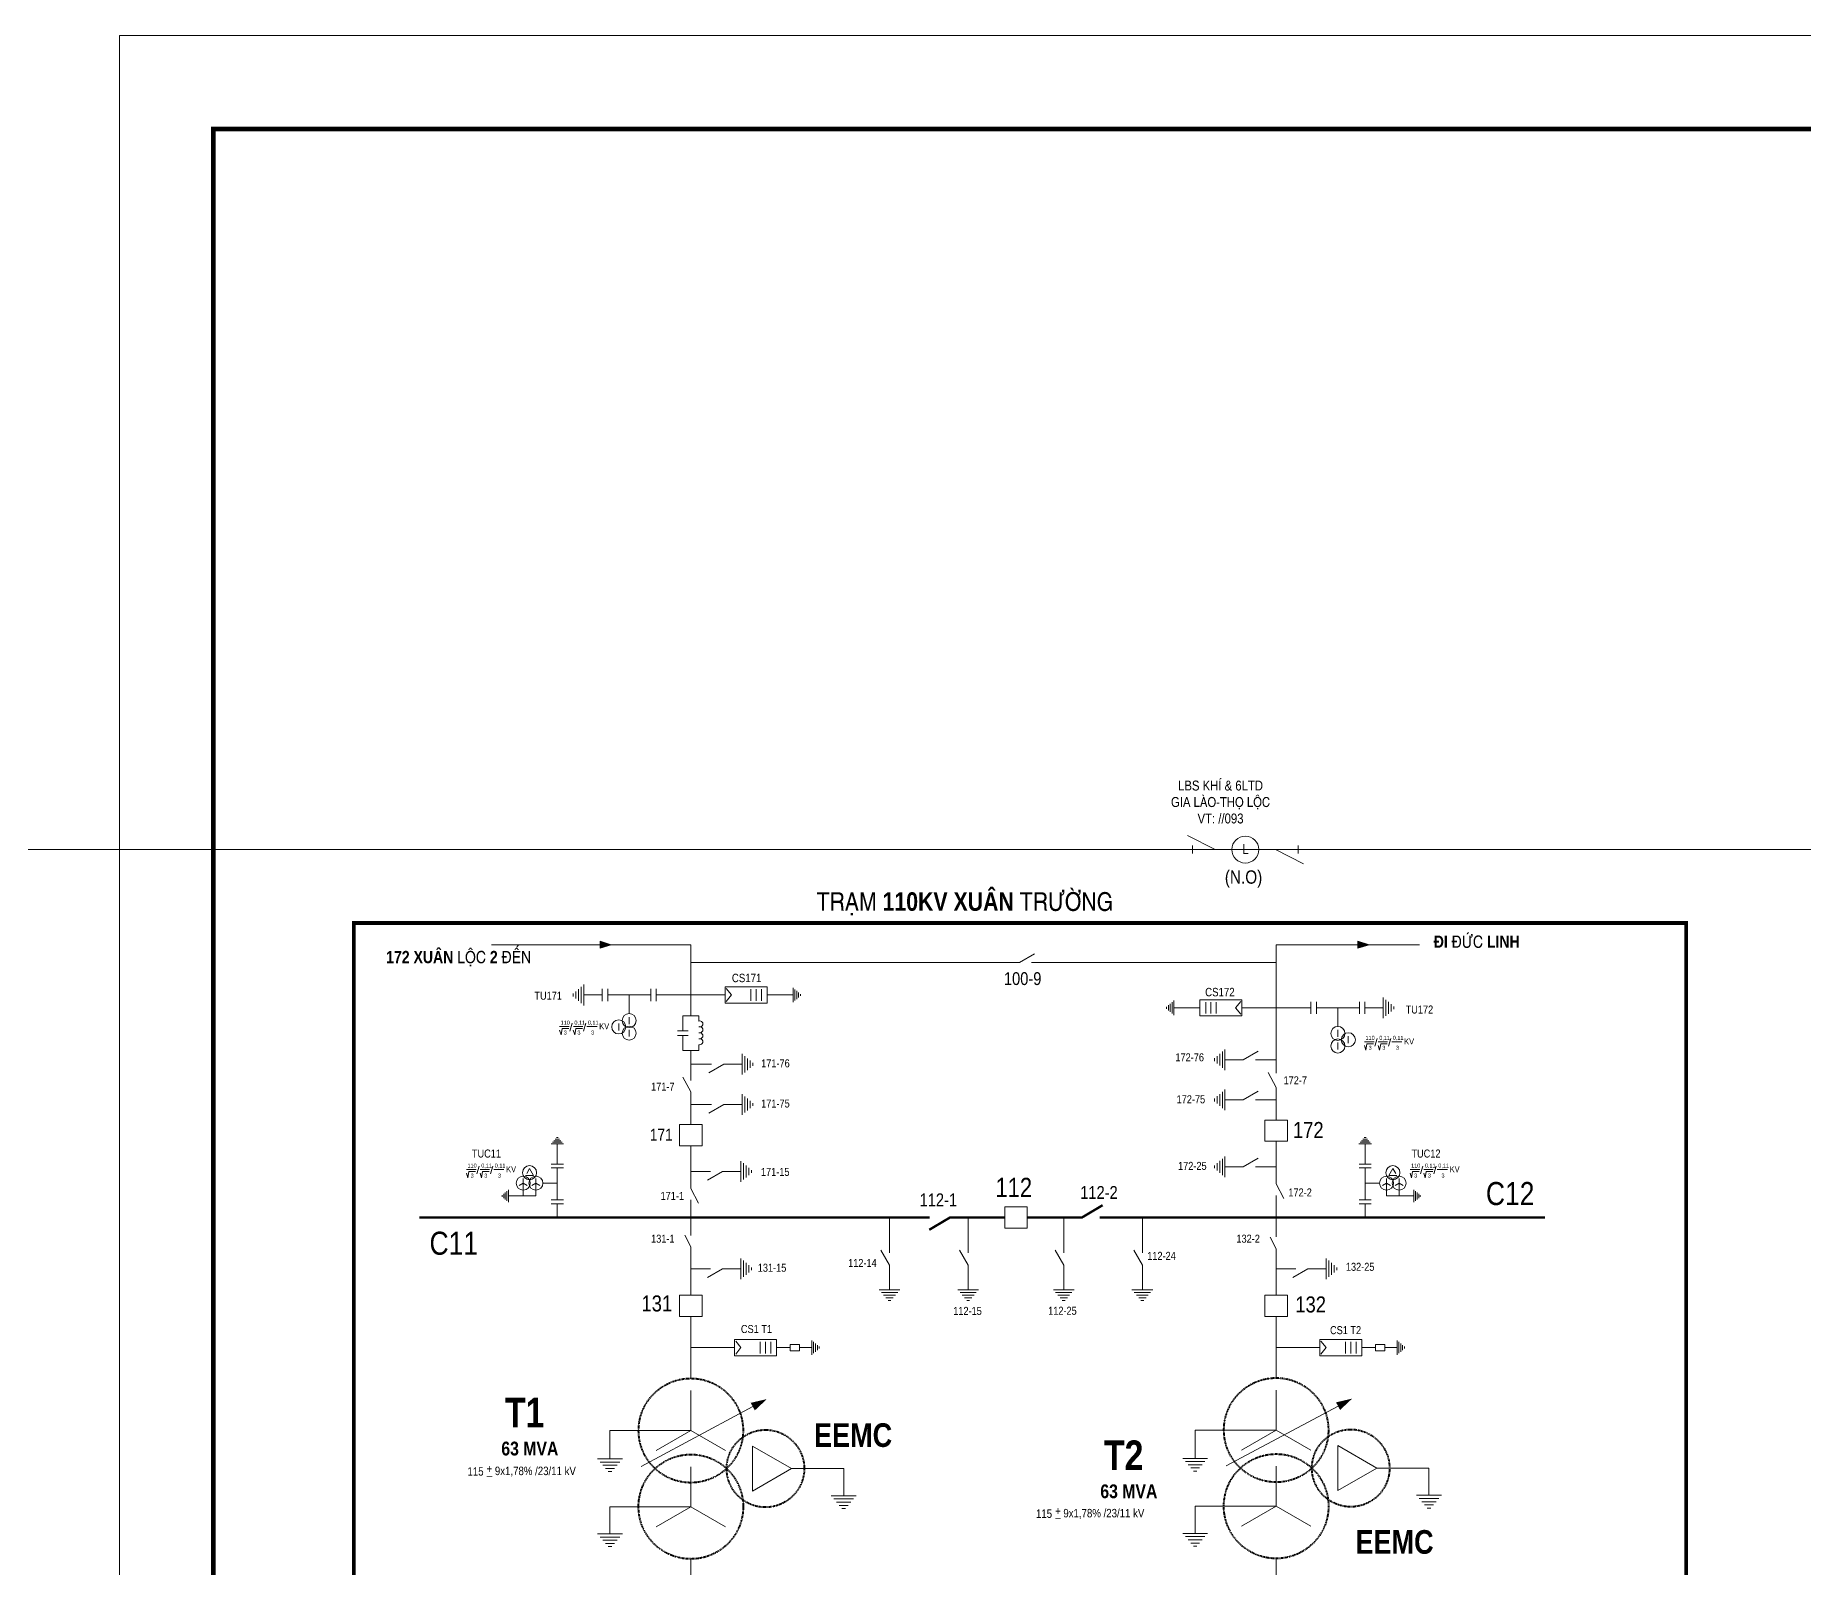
# Model space of a CAD drawing. Header units: inches. Extents: x 3694 to 9715, y -885 to 919.
# Drawn here: x 6742.3 to 7119.5, y 591.5 to 918.5 of the extents above; entities that cross this region are included whole.
import ezdxf
from ezdxf.enums import TextEntityAlignment as Align

# ---------------------------------------------------------------- set-up
doc = ezdxf.new("R2010")
doc.units = ezdxf.units.IN
doc.header["$LTSCALE"] = 0.2
doc.header["$MEASUREMENT"] = 0
doc.linetypes.add('DASHED', pattern=[0.75, 0.5, -0.25])
doc.layers.get('0').update_dxf_attribs({"lineweight": 5})
for name, color, linetype, lineweight in [('Day 110kV', 4, 'Continuous', 13), ('Day 22kV', 1, 'Continuous', 13), ('Khung', 7, 'Continuous', 13), ('Text', 7, 'Continuous', 9), ('Thiet bi', 3, 'Continuous', 9), ('Tuyen 471', 3, 'Continuous', 13), ('Tuyen 475', 6, 'Continuous', 13), ('Tuyen 480', 1, 'Continuous', 13)]:
    doc.layers.add(name, color=color, linetype=linetype, lineweight=lineweight)
doc.styles.add('V-H-C', font='VHELVCN_0.TTF')
doc.styles.add('V-H-C-B', font='VHELVCB_0.TTF')

# ---------------------------------------------------------------- blocks, each defined once
blk = doc.blocks.new('ALTD')
at = {"color": 0}
for points in [[(3.38, 1.08), (1.27, 0), (0, 0)], [(2.99, 0.31), (2.99, -0.31)], [(2.99, 0), (4.73, 0)]]:
    blk.add_lwpolyline(points, dxfattribs=at)
blk = doc.blocks.new('NOI DAT')
at = {"color": 0}
for points in [[(0.603, 0), (-0.603, 0)], [(-0.473, -0.154), (0.473, -0.154)], [(-0.343, -0.309), (0.343, -0.309)], [(-0.213, -0.463), (0.213, -0.463)], [(-0.083, -0.617), (0.083, -0.617)]]:
    blk.add_lwpolyline(points, dxfattribs=at)

msp = doc.modelspace()

# ---------------------------------------------------------------- hatches: boundary and pattern name
at = {"layer": 'Text', "linetype": 'Continuous'}
h = msp.add_hatch(color=0, dxfattribs=at)
h.paths.add_polyline_path([(6862.75, 725.19), (6862.75, 724.46), (6865.16, 724.46)])
h.paths.add_polyline_path([(6862.75, 724.46), (6862.75, 723.73), (6865.16, 724.46)])
h = msp.add_hatch(color=0, dxfattribs=at)
h.paths.add_polyline_path([(7024.38, 725.19), (7024.38, 724.46), (7026.8, 724.46)])
h.paths.add_polyline_path([(7024.38, 724.46), (7024.38, 723.73), (7026.8, 724.46)])

# ---------------------------------------------------------------- linework, layer by layer
at = {"layer": 'Day 110kV'}
for points in [[(6882.13, 709.29), (6882.13, 724.46), (6839.63, 724.46)], [(7037.58, 724.46), (7006.99, 724.46), (7006.99, 697.01)], [(6952.21, 720.66), (6882.13, 720.66)], [(6948.33, 720.66), (6952.21, 720.66), (6955.42, 722.5)], [(7006.99, 720.66), (6954.82, 720.66)], [(6859.3, 713.72), (6863.22, 713.72)], [(6863.22, 715.01), (6863.22, 712.42)], [(6864.39, 715.01), (6864.39, 712.42)], [(6864.39, 713.72), (6873.56, 713.72)], [(6868.97, 713.72), (6868.97, 709.75)], [(6873.56, 715.01), (6873.56, 712.42)], [(6874.73, 715.01), (6874.73, 712.42)], [(6874.73, 713.72), (6882.13, 713.72)], [(6889.46, 713.72), (6882.13, 713.72)], [(6889.69, 712.33), (6890.79, 713.72), (6889.69, 715.1)], [(6894.93, 714.94), (6894.93, 712.49)], [(6896.05, 714.94), (6896.05, 712.49)], [(6897.17, 714.94), (6897.17, 712.49)], [(6901.32, 713.72), (6898.43, 713.72)], [(6903.94, 713.72), (6901.32, 713.72)], [(6883.85, 708.16), (6883.85, 709.29), (6880.42, 709.29), (6880.42, 706.05)], [(6985.18, 710.98), (6987.8, 710.98)], [(6987.8, 710.98), (6990.69, 710.98)], [(6991.95, 712.2), (6991.95, 709.76)], [(6993.07, 712.2), (6993.07, 709.76)], [(6994.19, 712.2), (6994.19, 709.76)], [(6999.43, 709.6), (6998.33, 710.98), (6999.43, 712.36)], [(6999.66, 710.98), (7006.99, 710.98)], [(7014.39, 710.98), (7006.99, 710.98)], [(7014.39, 712.27), (7014.39, 709.68)], [(7015.56, 712.27), (7015.56, 709.68)], [(7024.73, 710.98), (7015.56, 710.98)], [(7020.15, 710.98), (7020.15, 707.02)], [(7024.73, 712.27), (7024.73, 709.68)], [(7025.91, 712.27), (7025.91, 709.68)], [(7029.82, 710.98), (7025.91, 710.98)], [(6854.12, 706.99), (6856.19, 706.99)], [(6854.13, 706.18), (6854.44, 705.21), (6854.67, 706.56), (6856.08, 706.56)], [(6856.83, 707.72), (6856.33, 706.03)], [(6857.05, 706.18), (6857.36, 705.21), (6857.58, 706.56), (6859, 706.56)], [(6857.06, 706.99), (6859.06, 706.99)], [(6859.74, 707.72), (6859.24, 706.03)], [(6859.95, 706.99), (6862.12, 706.99)], [(6866.74, 707.65), (6866.74, 706.17)], [(6868.97, 709), (6868.97, 707.51)], [(6868.97, 704.83), (6868.97, 706.31)], [(6881.57, 706.05), (6879.28, 706.05)], [(7020.15, 706.26), (7020.15, 704.77)], [(6881.57, 705.11), (6879.28, 705.11)], [(6880.42, 705.11), (6880.42, 701.87), (6883.85, 701.87), (6883.85, 703)], [(6882.13, 701.87), (6882.13, 695.5)], [(6996.07, 699.91), (6999.95, 699.91), (7003.16, 701.75)], [(7020.15, 702.09), (7020.15, 703.57)], [(7022.38, 704.91), (7022.38, 703.43)], [(7025.82, 703.74), (7027.88, 703.74)], [(7025.83, 702.93), (7026.14, 701.95), (7026.36, 703.31), (7027.78, 703.31)], [(7028.53, 704.47), (7028.03, 702.78)], [(7028.75, 703.74), (7030.76, 703.74)], [(7028.75, 702.93), (7029.06, 701.95), (7029.28, 703.31), (7030.7, 703.31)], [(7031.43, 704.47), (7030.93, 702.78)], [(7031.64, 703.74), (7033.81, 703.74)], [(6882.13, 698.94), (6886.56, 698.94)], [(6893.05, 698.94), (6889.17, 698.94), (6885.96, 697.09)], [(7006.99, 699.91), (7002.56, 699.91)], [(6882.13, 686.06), (6882.13, 693.03), (6880.4, 696.2)], [(7006.99, 687.03), (7006.99, 694.01), (7005.25, 697.17)], [(6882.13, 690.35), (6886.56, 690.35)], [(6893.05, 690.35), (6889.17, 690.35), (6885.96, 688.5)], [(6996.07, 691.32), (6999.95, 691.32), (7003.16, 693.17)], [(7006.99, 691.32), (7002.56, 691.32)], [(6853.64, 681.94), (6853.64, 677.62)], [(6882.13, 681.51), (6882.13, 672.45)], [(7006.99, 682.49), (7006.99, 673.43)], [(7025.97, 681.94), (7025.97, 677.62)], [(6834.25, 676.48), (6836.32, 676.48)], [(6834.26, 675.67), (6834.57, 674.69), (6834.8, 676.05), (6836.21, 676.05)], [(6836.96, 677.21), (6836.46, 675.52)], [(6837.18, 675.67), (6837.49, 674.69), (6837.71, 676.05), (6839.13, 676.05)], [(6837.19, 676.48), (6839.19, 676.48)], [(6839.87, 677.21), (6839.37, 675.52)], [(6840.08, 676.48), (6842.25, 676.48)], [(6847.11, 675.61), (6847.72, 676.67), (6848.58, 675.18), (6846.86, 675.18)], [(6854.93, 677.62), (6852.35, 677.62)], [(6854.93, 676.83), (6852.35, 676.83)], [(6853.64, 676.83), (6853.64, 670.03)], [(6882.13, 676.06), (6886.3, 676.06)], [(6892.79, 676.06), (6888.91, 676.06), (6885.7, 674.22)], [(6996.07, 677.04), (6999.95, 677.04), (7003.16, 678.88)], [(7006.99, 677.04), (7002.56, 677.04)], [(7027.26, 677.62), (7024.68, 677.62)], [(7027.26, 676.83), (7024.68, 676.83)], [(7025.97, 676.83), (7025.97, 670.03)], [(7032.5, 675.61), (7031.89, 676.67), (7031.03, 675.18), (7032.75, 675.18)], [(7035.54, 676.48), (7037.6, 676.48)], [(7035.55, 675.67), (7035.86, 674.69), (7036.08, 676.05), (7037.5, 676.05)], [(7038.25, 677.21), (7037.75, 675.52)], [(7038.47, 676.48), (7040.48, 676.48)], [(7038.47, 675.67), (7038.78, 674.69), (7039, 676.05), (7040.41, 676.05)], [(7041.15, 677.21), (7040.65, 675.52)], [(7041.36, 676.48), (7043.53, 676.48)], [(6849.07, 674.56), (6849.07, 670.83), (6843.23, 670.83)], [(6847.24, 673.07), (6846.38, 673.56), (6845.52, 673.07)], [(6846.38, 674.56), (6846.38, 670.83)], [(6849.93, 673.07), (6849.07, 673.56), (6848.21, 673.07)], [(6853.64, 673.56), (6850.57, 673.56)], [(6882.13, 672.45), (6883.76, 669.31), (6883.76, 669.31)], [(7006.99, 673.43), (7008.61, 670.29), (7008.61, 670.29)], [(7025.97, 673.56), (7029.04, 673.56)], [(7029.68, 673.07), (7030.54, 673.56), (7031.4, 673.07)], [(7030.54, 674.56), (7030.54, 670.83), (7036.38, 670.83)], [(7032.37, 673.07), (7033.23, 673.56), (7034.09, 673.07)], [(7033.23, 674.56), (7033.23, 670.83)], [(6854.93, 670.03), (6852.35, 670.03)], [(6854.93, 669.15), (6852.35, 669.15)], [(6853.64, 669.15), (6853.64, 666.23)], [(6882.13, 669.98), (6882.13, 669.98), (6882.13, 662.38)], [(7006.99, 670.96), (7006.99, 670.96), (7006.99, 666.23)], [(7006.99, 669.98), (7006.99, 669.98), (7006.99, 662.08)], [(7027.26, 670.03), (7024.68, 670.03)], [(7027.26, 669.15), (7024.68, 669.15)], [(7025.97, 669.15), (7025.97, 666.23)], [(6924.51, 666.23), (6924.51, 658.69)], [(6941.28, 666.23), (6941.28, 658.69)], [(6961.67, 666.23), (6961.67, 658.69)], [(6978.44, 666.23), (6978.44, 658.69)], [(6882.13, 649.64), (6882.13, 659.95), (6880.84, 662.47)], [(7006.99, 649.64), (7006.99, 659.52), (7005.69, 662.03)], [(6924.51, 650.79), (6924.51, 656.09), (6922.67, 659.29)], [(6941.28, 650.79), (6941.28, 656.09), (6939.44, 659.29)], [(6961.67, 650.79), (6961.67, 656.09), (6959.82, 659.29)], [(6978.44, 650.79), (6978.44, 656.09), (6976.59, 659.29)], [(6882.13, 655.29), (6886.3, 655.29)], [(6892.79, 655.29), (6888.91, 655.29), (6885.7, 653.45)], [(7006.99, 655.29), (7011.15, 655.29)], [(7017.64, 655.29), (7013.76, 655.29), (7010.55, 653.45)], [(6882.13, 631.91), (6882.13, 645.1)], [(7006.99, 632.01), (7006.99, 645.1)], [(6882.13, 638.46), (6891.45, 638.46)], [(6891.69, 637.08), (6892.79, 638.46), (6891.69, 639.84)], [(6896.93, 639.68), (6896.93, 637.24)], [(6898.05, 639.68), (6898.05, 637.24)], [(6899.17, 639.68), (6899.17, 637.24)], [(6903.32, 638.46), (6900.43, 638.46)], [(6907.93, 638.46), (6905.31, 638.46)], [(7006.99, 638.46), (7016.31, 638.46)], [(7016.54, 637.08), (7017.64, 638.46), (7016.54, 639.84)], [(7021.78, 639.68), (7021.78, 637.24)], [(7022.9, 639.68), (7022.9, 637.24)], [(7024.02, 639.68), (7024.02, 637.24)], [(7028.17, 638.46), (7025.28, 638.46)], [(7032.78, 638.46), (7030.16, 638.46)], [(6882.13, 629.29), (6882.13, 620.77), (6864.88, 620.77), (6864.88, 614.72)], [(7006.99, 629.39), (7006.99, 620.87), (6989.71, 620.87), (6989.71, 614.82)], [(6871.5, 613.12), (6895.34, 625.87)], [(6996.35, 613.22), (7020.19, 625.97)], [(6874.75, 616.51), (6882.13, 620.77), (6889.52, 616.51)], [(6999.6, 616.6), (7006.99, 620.87), (7014.37, 616.6)], [(6882.13, 613.04), (6882.13, 604.51), (6864.88, 604.51), (6864.88, 598.71)], [(6903.58, 612.65), (6914.73, 612.65), (6914.73, 606.84)], [(7006.99, 613.13), (7006.99, 604.61), (6989.71, 604.61), (6989.71, 598.8)], [(7028.43, 612.75), (7039.58, 612.75), (7039.58, 606.94)], [(6874.75, 600.25), (6882.13, 604.51), (6889.52, 600.25)], [(6999.6, 600.35), (7006.99, 604.61), (7014.37, 600.35)]]:
    msp.add_lwpolyline(points, dxfattribs=at)
for points in [[(6889.46, 715.44), (6898.43, 715.44), (6898.43, 711.99), (6889.46, 711.99)], [(6999.66, 712.7), (6990.69, 712.7), (6990.69, 709.25), (6999.66, 709.25)], [(7004.59, 687.03), (7009.38, 687.03), (7009.38, 682.49), (7004.59, 682.49)], [(6879.74, 686.06), (6884.53, 686.06), (6884.53, 681.51), (6879.74, 681.51)], [(6953.87, 663.96), (6949.08, 663.96), (6949.08, 668.51), (6953.87, 668.51)], [(6879.74, 649.64), (6884.53, 649.64), (6884.53, 645.1), (6879.74, 645.1)], [(7004.59, 649.64), (7009.38, 649.64), (7009.38, 645.1), (7004.59, 645.1)], [(6891.45, 640.18), (6900.43, 640.18), (6900.43, 636.73), (6891.45, 636.73)], [(6903.32, 639.13), (6905.31, 639.13), (6905.31, 637.78), (6903.32, 637.78)], [(7016.31, 640.18), (7025.28, 640.18), (7025.28, 636.73), (7016.31, 636.73)], [(7028.17, 639.13), (7030.16, 639.13), (7030.16, 637.78), (7028.17, 637.78)], [(6895.27, 617.45), (6903.58, 612.65), (6895.27, 607.85)], [(7020.12, 617.55), (7028.43, 612.75), (7020.12, 607.95)]]:
    msp.add_lwpolyline(points, close=True, dxfattribs=at)
for points, format in [([(6883.85, 703.13, 1.347581), (6883.85, 704.37, 1.315357), (6883.85, 705.65, 1.312517), (6883.85, 706.94, 1.37681), (6883.85, 708.16)], "xyb"), ([(6898.35, 627.48, 0, 1.84, 0), (6895.34, 625.87, 0, 0, 0)], "xyseb"), ([(7023.2, 627.58, 0, 1.84, 0), (7020.19, 625.97, 0, 0, 0)], "xyseb")]:
    msp.add_lwpolyline(points, format=format, dxfattribs=at)
at = {"layer": 'Day 110kV', "const_width": 0.51}
for points in [[(6961.67, 666.23), (6965.55, 666.23), (6969.97, 668.86)], [(6824.21, 666.23), (6933.09, 666.23)], [(6941.28, 666.23), (6937.4, 666.23), (6932.98, 663.61)], [(6937.4, 666.23), (6949.08, 666.23)], [(6953.87, 666.23), (6961.67, 666.23)], [(6969.32, 666.23), (7064.32, 666.23)]]:
    msp.add_lwpolyline(points, dxfattribs=at)
at = {"layer": 'Day 110kV'}
for centre in [(6868.97, 708.25), (6866.74, 706.91), (6868.97, 705.57), (7020.15, 705.52), (7022.38, 704.17), (7020.15, 702.83), (6847.72, 675.8), (7031.89, 675.8), (6846.38, 673.56), (6849.07, 673.56), (7030.54, 673.56), (7033.23, 673.56)]:
    msp.add_circle(centre, 1.5, dxfattribs=at)
at = {"layer": 'Day 110kV', "linetype": 'DASHED', "lineweight": 40}
for centre, radius in [((6882.13, 620.77), 11.14), ((7006.99, 620.87), 11.14), ((6898.04, 612.65), 8.27), ((7022.89, 612.75), 8.27), ((6882.13, 604.51), 11.16), ((7006.99, 604.61), 11.16)]:
    msp.add_circle(centre, radius, dxfattribs=at)
at = {"layer": 'Day 22kV'}
msp.add_line((6968.28, 744.76), (6968.28, 744.76), dxfattribs=at)
at = {"layer": 'Khung'}
msp.add_lwpolyline([(6760.27, 918.53), (9715.27, 918.53), (9715.27, -836.47), (6760.27, -836.47)], close=True, dxfattribs=at)
at = {"layer": 'Khung', "const_width": 1}
msp.add_lwpolyline([(6780.27, 898.53), (9695.27, 898.53), (9695.27, -816.47), (6780.27, -816.47)], close=True, dxfattribs=at)
at = {"layer": 'Khung', "color": 2, "const_width": 0.84}
msp.add_lwpolyline([(6810.24, 729.08), (7094.45, 729.08), (7094.45, 500.19), (6810.24, 500.19)], close=True, dxfattribs=at)
at = {"layer": 'Thiet bi'}
msp.add_line((6882.13, 571.07), (6882.13, 593.35), dxfattribs=at)
at = {"layer": 'Thiet bi', "color": 1}
for points in [[(6994.6, 744.76, 0.1, 0.1, 0), (6997.54, 744.76, 0.5, 0.5, 0)], [(7003.29, 744.76, 0.1, 0.1, 0), (7006.23, 744.76, 0.5, 0.5, 0)]]:
    msp.add_lwpolyline(points, format="xyseb", dxfattribs=at)
at = {"layer": 'Thiet bi'}
for points in [[(6862.75, 723.73), (6865.16, 724.46), (6862.75, 725.19)], [(7024.38, 723.73), (7026.8, 724.46), (7024.38, 725.19)]]:
    msp.add_lwpolyline(points, close=True, dxfattribs=at)
at = {"layer": 'Thiet bi', "color": 1, "lineweight": 20, "ltscale": 10}
msp.add_circle((7000.41, 744.76, 1), 2.87, dxfattribs=at)
at = {"layer": 'Tuyen 471'}
msp.add_lwpolyline([(7208.87, 744.76), (7016.57, 744.76)], dxfattribs=at)
at = {"layer": 'Tuyen 475', "linetype": 'Continuous'}
msp.add_lwpolyline([(7006.99, 593.45), (7006.99, 588.52)], dxfattribs=at)
at = {"layer": 'Tuyen 480'}
msp.add_line((7095.7, 744.76, -0.98), (5532.53, 744.76, -0.98), dxfattribs=at)

# ---------------------------------------------------------------- block references
at = {"layer": 'Day 110kV'}
for p, xscale, yscale, zscale, rotation in [((6859.3, 713.72), 3.671380288697719, 3.671380288697719, 3.671380288697935, 270), ((6903.94, 713.72), -2.549569644929306, 2.549569644929306, 2.549569644929121, 90), ((7029.82, 710.98), -3.671380288697719, 3.671380288697719, 3.671380288697935, 90), ((6985.18, 710.98), 2.549569644929306, 2.549569644929306, 2.549569644929121, 270), ((6996.07, 699.91), 3.671380288697719, 3.671380288697719, 3.671380288697935, 270), ((6893.05, 698.94), -3.671380288697719, 3.671380288697719, 3.671380288697935, 90), ((6893.05, 690.35), -3.671380288697719, 3.671380288697719, 3.671380288697935, 90), ((6996.07, 691.32), 3.671380288697719, 3.671380288697719, 3.671380288697935, 270), ((6853.64, 681.94), -2.20282817321845, 2.202828173218677, 2.202828173218761, 180), ((7025.97, 681.94), -2.20282817321845, 2.202828173218677, 2.202828173218761, 180), ((6996.07, 677.04), 3.671380288697719, 3.671380288697719, 3.671380288697935, 270), ((6892.79, 676.06), -3.671380288697719, 3.671380288697719, 3.671380288697935, 90), ((6843.23, 670.83), 2.202828173218677, 2.202828173218677, 2.202828173218761, 270), ((7036.38, 670.83), -2.202828173218677, 2.202828173218677, 2.202828173218761, 90), ((6892.79, 655.29), -3.671380288697719, 3.671380288697719, 3.671380288697935, 90), ((7017.64, 655.29), -3.671380288697719, 3.671380288697719, 3.671380288697935, 90), ((6907.93, 638.46), -2.549569644929306, 2.549569644929306, 2.549569644929121, 90), ((7032.78, 638.46), -2.549569644929306, 2.549569644929306, 2.549569644929121, 90)]:
    msp.add_blockref('NOI DAT', p, dxfattribs=dict(at, xscale=xscale, yscale=yscale, zscale=zscale, rotation=rotation))
for p, xscale, yscale, zscale in [((6924.51, 650.79), 3.671380288697719, 3.671380288697719, 3.671380288697935), ((6941.28, 650.79), 3.671380288697719, 3.671380288697719, 3.671380288697935), ((6961.67, 650.79), -3.671380288697719, 3.671380288697719, 3.671380288697935), ((6978.44, 650.79), -3.671380288697719, 3.671380288697719, 3.671380288697935), ((6864.88, 614.72), -4.405656346436899, 4.405656346437354, 4.405656346437522), ((6989.71, 614.82), -4.405656346436899, 4.405656346437354, 4.405656346437522), ((6914.73, 606.84), 4.405656346436899, 4.405656346437354, 4.405656346437522), ((7039.58, 606.94), 4.405656346436899, 4.405656346437354, 4.405656346437522), ((6864.88, 598.71), -4.405656346436899, 4.405656346437354, 4.405656346437522), ((6989.71, 598.8), -4.405656346436899, 4.405656346437354, 4.405656346437522)]:
    msp.add_blockref('NOI DAT', p, dxfattribs=dict(at, xscale=xscale, yscale=yscale, zscale=zscale))
at = {"layer": 'Thiet bi', "color": 1, "xscale": -2.809729812779551, "yscale": 2.809729812779551, "zscale": 2.809729812779032}
msp.add_blockref('ALTD', (6997.54, 744.76), dxfattribs=at)
at = {"layer": 'Thiet bi', "color": 1, "xscale": -2.809729812779551, "yscale": 2.809729812779551, "zscale": 2.809729812779032, "rotation": 180}
msp.add_blockref('ALTD', (7003.29, 744.76), dxfattribs=at)

# ---------------------------------------------------------------- texts
at = {"layer": 'Text', "color": 1, "style": 'V-H-C-B'}
msp.add_text('(N.O)', height=2.851, dxfattribs=at).set_placement((7000.03, 737.47), align=Align.CENTER)
at = {"layer": 'Text', "style": 'V-H-C-B'}
for s, height, p in [('CS171', 1.797, (6890.88, 716.46)), ('100-9', 2.73, (6948.91, 715.85)), ('TU171', 1.707, (6848.76, 712.72)), ('CS172', 1.797, (6991.84, 713.44)), ('TU172', 1.707, (7034.61, 709.77)), ('110', 0.854, (6854.36, 707.4)), ('3', 0.854, (6855.01, 705.28)), ('0,11', 0.854, (6857.29, 707.4)), ('3', 0.854, (6857.93, 705.28)), ('0,11', 0.854, (6860.16, 707.4)), ('3', 0.854, (6860.84, 705.28)), ('KV', 1.281, (6862.58, 706.42)), ('110', 0.854, (7026.05, 704.15)), ('3', 0.854, (7026.71, 702.03)), ('0,11', 0.854, (7028.99, 704.15)), ('3', 0.854, (7029.63, 702.03)), ('0,11', 0.854, (7031.86, 704.15)), ('3', 0.854, (7032.53, 702.03)), ('KV', 1.281, (7034.28, 703.17)), ('171-76', 1.707, (6897.13, 698.28)), ('172-76', 1.707, (6985.5, 699.57)), ('171-7', 1.707, (6873.65, 693.31)), ('172-7', 1.707, (7008.56, 694.66)), ('171-75', 1.707, (6897.13, 689.71)), ('172-75', 1.707, (6985.75, 690.61)), ('172', 3.423, (7010.57, 683.19)), ('171', 2.561, (6873.37, 682.62)), ('TUC11', 1.707, (6835.43, 679.03)), ('TUC12', 1.707, (7035.85, 679.03)), ('110', 0.854, (6834.48, 676.89)), ('3', 0.854, (6835.14, 674.76)), ('0,11', 0.854, (6837.42, 676.89)), ('3', 0.854, (6838.06, 674.76)), ('0,11', 0.854, (6840.29, 676.89)), ('3', 0.854, (6840.97, 674.76)), ('KV', 1.281, (6842.71, 675.9)), ('171-15', 1.707, (6897.08, 675.12)), ('172-25', 1.707, (6986.06, 676.39)), ('110', 0.854, (7035.77, 676.89)), ('3', 0.854, (7036.43, 674.76)), ('0,11', 0.854, (7038.71, 676.89)), ('3', 0.854, (7039.35, 674.76)), ('0,11', 0.854, (7041.57, 676.89)), ('3', 0.854, (7042.25, 674.76)), ('KV', 1.281, (7044, 675.9)), ('171-1', 1.707, (6875.67, 670)), ('112', 4.095, (6947.1, 670.61)), ('112-2', 2.73, (6965.19, 670.21)), ('172-2', 1.707, (7009.59, 670.73)), ('C12', 4.927, (7051.73, 668.88)), ('112-1', 2.73, (6930.92, 668.63)), ('C11', 4.927, (6826.38, 658.28)), ('131-1', 1.707, (6873.65, 660.86)), ('132-2', 1.707, (6998.51, 660.86)), ('131-15', 1.707, (6896.4, 654.66)), ('112-14', 1.707, (6915.68, 655.68)), ('112-24', 1.707, (6979.49, 657.19)), ('132-25', 1.707, (7021.86, 654.86)), ('131', 3.423, (6871.6, 646.18)), ('132', 3.423, (7011.07, 645.97)), ('112-15', 1.707, (6938.1, 645.44)), ('112-25', 1.707, (6958.35, 645.48)), ('CS1 T1', 1.707, (6892.81, 641.58)), ('CS1 T2', 1.707, (7018.48, 641.34)), ('115', 1.797, (6834.48, 611.15)), ('_', 1.8, (6838.61, 611.44)), ('+', 1.8, (6838.55, 611.72)), ('9x1,78%%% /23/11 kV', 1.7973, (6840.32, 611.26)), ('115', 1.797, (6955.75, 602.13)), ('+', 1.8, (6959.82, 602.7)), ('9x1,78%%% /23/11 kV', 1.7973, (6961.59, 602.24)), ('_', 1.8, (6959.88, 602.42))]:
    msp.add_text(s, height=height, dxfattribs=at).set_placement(p)
at = {"layer": 'Text', "attachment_point": 5, "style": 'V-H-C'}
for s, insert, char_height, width in [('LBS KHÍ & 6LTD\\PGIA LAØO-THOÏ LOÄC\\PVT: //093', (6995.12, 754.89), 2.1073, 28.6311), ('{\\fVNI-Helve-Condense|b1|i0|c0|p2;TRAÏM 110KV XUAÂN TRÖÔØNG}', (6940.58, 733.17), 3.9637, 71.8806), ('{\\fVNI-Helve-Condense|b1|i0|c0|p2;172 XUAÂN LOÄC 2 ÑEÁN}', (6832.6, 721.49), 2.6159, 42.5589), ('{\\fVNI-Helve-Condense|b1|i0|c0|p2;ÑI ÑÖÙC LINH}', (7049.77, 725.07), 2.6159, 42.5589), ('{\\fVNI-Helve-Condense|b1|i0|c0|p2;\\H1.538x;T1}', (6846.68, 624.62), 4.0931, 238.6006), ('{\\fVNI-Helve-Condense|b1|i0|c0|p2;\\H1.538x;EEMC}', (6916.74, 619.76), 3.2745, 190.8805), ('{\\fVNI-Helve-Condense|b1|i0|c0|p2;\\H1.538x;T2}', (6974.46, 615.5), 4.0931, 238.6006), ('{\\fVNI-Helve-Condense|b1|i0|c0|p2;\\H1.538x;63 MVA}', (6847.78, 616.9), 1.9122, 111.468), ('{\\fVNI-Helve-Condense|b1|i0|c0|p2;\\H1.538x;63 MVA}', (6975.56, 607.78), 1.9122, 111.468), ('{\\fVNI-Helve-Condense|b1|i0|c0|p2;\\H1.538x;EEMC}', (7032.24, 596.96), 3.2745, 190.8805)]:
    msp.add_mtext(s, dxfattribs=dict(at, insert=insert, char_height=char_height, width=width))
at = {"layer": 'Thiet bi', "color": 1, "insert": (7000.47, 744.87), "char_height": 2.11, "width": 28.1807, "attachment_point": 5, "style": 'V-H-C'}
msp.add_mtext('L', dxfattribs=at)

doc.saveas('drawing.dxf')
